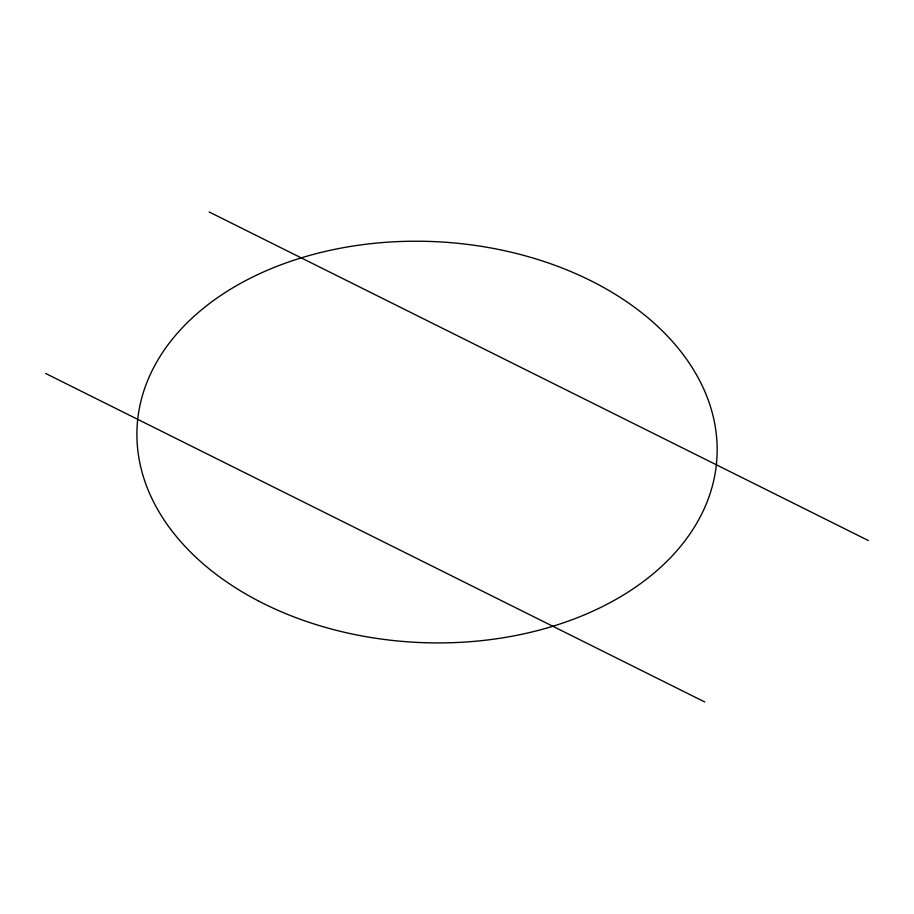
<?xml version="1.0" encoding="UTF-8"?>
<svg xmlns="http://www.w3.org/2000/svg" width="914" height="914" viewBox="0 0 914 914"><rect width="100%" height="100%" fill="white"/><g stroke="black" fill="none" stroke-linecap="round" stroke-linejoin="round"><path stroke-width="1.37" d="M209.215 212.002L868.3 540.517M45.7 373.483L704.785 701.998M257.862 600.658A290.332 200.577 2.9 0 0 715.753 469.522A290.332 200.577 2.9 0 0 307.504 256.023A290.332 200.577 2.9 0 0 257.862 600.658"/></g></svg>
